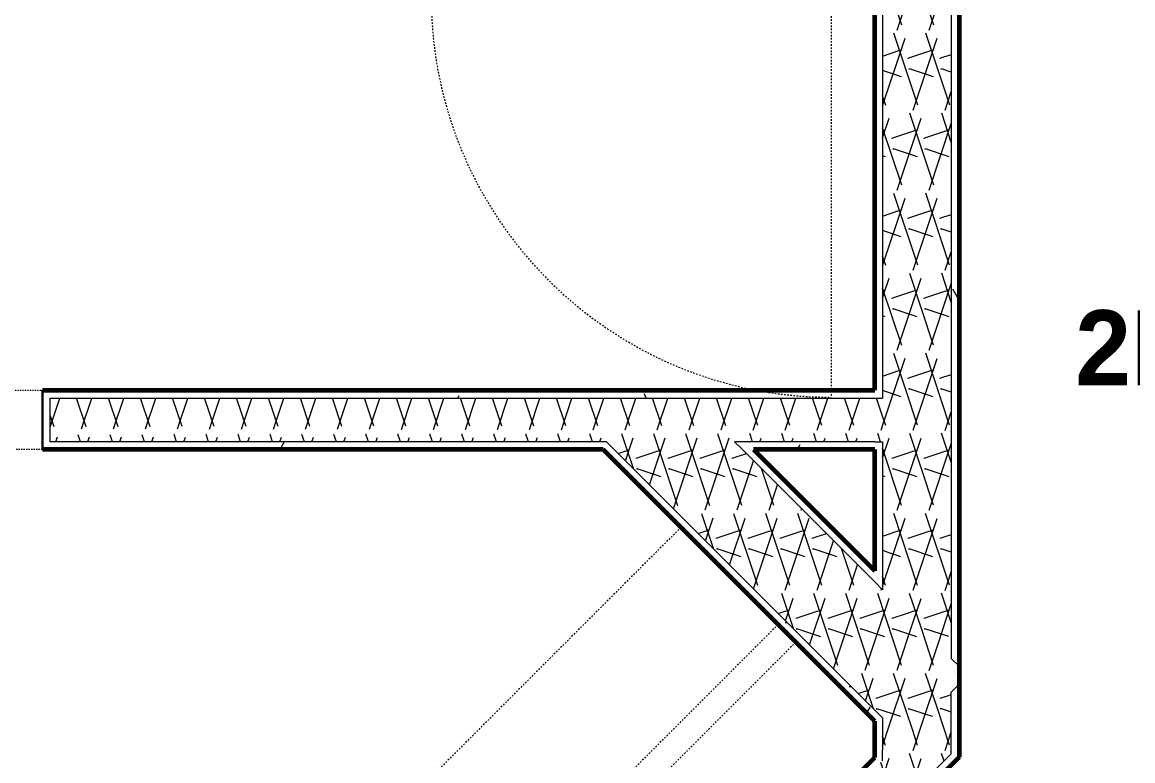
# Model space of a CAD drawing. Header units: inches. Extents: x -4110 to -1807, y 9775 to 11251.
# Drawn here: x -3583.6 to -3494.7, y 10244.3 to 10303.4 of the extents above; entities that cross this region are included whole.
import ezdxf

# ---------------------------------------------------------------- set-up
doc = ezdxf.new("R2010")
doc.units = ezdxf.units.IN
doc.header["$MEASUREMENT"] = 0
doc.linetypes.add('Dash', pattern=[0.25, 0.125, -0.125])
doc.linetypes.add('Overhead', pattern=[0.15625, 0.09375, -0.0625])
for name, color, linetype, lineweight in [('0-1', 7, 'Continuous', 5), ('0-2', 7, 'Continuous', 9), ('A-AREA-IDEN', 2, 'Continuous', 9), ('A-DETL-MEDM-1', 50, 'Continuous', 30), ('A-DETL-MEDM-2', 33, 'Overhead', 9), ('A-WALL-5', 250, 'Continuous', 60), ('A-WALL-6', 10, 'Continuous', 18), ('A-WALL-PATT-1', 7, 'Continuous', 9), ('A-WALL-PATT-2', 253, 'Continuous', 9), ('I-WALL-2', 250, 'Continuous', 60), ('I-WALL-3', 10, 'Continuous', 18), ('P-SANR-FIXT-2', 7, 'Continuous', 9), ('P-SANR-FIXT-3', 90, 'Continuous', 9), ('P-SANR-FIXT-4', 253, 'Continuous', 9), ('P-SANR-FIXT-HDLN-1', 7, 'Dash', 9), ('Q-CASE-HDLN-1', 7, 'Dash', 9)]:
    doc.layers.add(name, color=color, linetype=linetype, lineweight=lineweight)
doc.styles.add('Century Gothic_B', font='GOTHICB.TTF', dxfattribs={"height": 6})
pattern_1 = [(0, (0, 0), (20.48, 5.12), [0.845, -14.515, 0.845, -14.515, -81.92]), (0, (0, 0), (20.48, 5.12), [-30.72, 0.845, -29.875, 0.845, -14.515, -35.84]), (0, (0, 0), (20.48, 5.12), [-76.8, 0.845, -9.395, 0.845, -24.755]), (120, (7.68, 2.56), (-14.67405, 15.1762003), [0.845, -14.515, 0.845, -14.515, -81.92]), (120, (7.68, 2.56), (-14.67405, 15.1762003), [-30.72, 0.845, -29.875, 0.845, -14.515, -35.84]), (120, (7.68, 2.56), (-14.67405, 15.1762003), [-76.8, 0.845, -9.395, 0.845, -24.755]), (240, (10.24, 12.8), (-5.80595, -20.2962003), [0.845, -14.515, 0.845, -14.515, -81.92]), (240, (10.24, 12.8), (-5.80595, -20.2962003), [-30.72, 0.845, -29.875, 0.845, -14.515, -35.84]), (240, (10.24, 12.8), (-5.80595, -20.2962003), [-76.8, 0.845, -9.395, 0.845, -24.755])]
pattern_2 = [(161.57, (0.32, 0.32), (-2.560496185, -0.000537386), [0, -18.214, 2.022, 0]), (18.43, (-0.32, 0.32), (-2.560496185, 0.000537386), [0, -18.214, 2.022, 0]), (108.43, (0.32, 0.32), (1.27922091, -6.400876726), [6.07, -14.166]), (71.57, (-0.32, 0.32), (1.27922091, 6.400876726), [6.07, -14.166])]

# ---------------------------------------------------------------- blocks, each defined once
blk = doc.blocks.new('Door-Opening - CLEAR OPENING - 34_ x 80_-3928451-ENLARGED RCP - 1ST FLOOR PLAN - WEST')
at = {"layer": 'A-DETL-MEDM-1'}
for p, q in [((-17.322, -2.375), (-17.322, 2.375)), ((16.678, 2.375), (16.678, -2.375))]:
    blk.add_line(p, q, dxfattribs=at)
at = {"layer": 'A-DETL-MEDM-2'}
for p, q in [((-17.322, 2.375), (16.678, 2.375)), ((16.678, -2.375), (-17.322, -2.375))]:
    blk.add_line(p, q, dxfattribs=at)
blk = doc.blocks.new('OD_CW_Closet - OD_CW_Closet-3851051-ENLARGED RCP - 1ST FLOOR PLAN - WEST')
at = {"layer": 'Q-CASE-HDLN-1'}
for p, q in [((64.783, 0), (64.783, 23.678)), ((0.738, 13), (64.783, 13)), ((0.738, 11), (64.783, 11)), ((0.738, 0), (64.783, 0))]:
    blk.add_line(p, q, dxfattribs=at)
blk = doc.blocks.new('The Shower - The Shower-4050272-ENLARGED RCP - 1ST FLOOR PLAN - WEST')
at = {"layer": 'P-SANR-FIXT-3'}
h = blk.add_hatch(color=256, dxfattribs=at)
h.paths.add_polyline_path([(0, -32.629), (0, -39.25), (38.5, -39.25), (38.5, -0.5), (0, -0.5), (0, -24.209)], flags=0)
h.paths.add_polyline_path([(17.75, -35.563), (17.801, -35.174), (17.951, -34.812), (18.189, -34.502), (18.5, -34.263), (18.862, -34.114), (19.25, -34.062), (19.638, -34.114), (20, -34.263), (20.311, -34.502), (20.549, -34.812), (20.699, -35.174), (20.746, -35.595), (20.699, -35.951), (20.549, -36.313), (20.311, -36.623), (20, -36.862), (19.638, -37.011), (19.25, -37.062), (18.862, -37.011), (18.5, -36.862), (18.189, -36.623), (17.951, -36.313), (17.801, -35.951), (17.754, -35.595)], flags=0)
at = {"layer": 'P-SANR-FIXT-4'}
blk.add_hatch(color=256, dxfattribs=at).paths.add_polyline_path([(17.75, -35.563), (17.801, -35.951), (17.951, -36.313), (18.189, -36.623), (18.5, -36.862), (18.862, -37.011), (19.25, -37.062), (19.638, -37.011), (20.04, -36.831), (20.311, -36.623), (20.549, -36.313), (20.699, -35.951), (20.746, -35.53), (20.699, -35.174), (20.549, -34.812), (20.311, -34.502), (20, -34.263), (19.638, -34.114), (19.25, -34.062), (18.862, -34.114), (18.5, -34.263), (18.189, -34.502), (17.951, -34.812), (17.801, -35.174), (17.752, -35.548)], flags=0)
at = {"layer": 'P-SANR-FIXT-2'}
for p, q in [((0, -0.5), (38.5, -0.5)), ((0, -39.25), (0, -0.5)), ((38.5, -0.5), (38.5, -39.25)), ((38.5, -39.25), (0, -39.25))]:
    blk.add_line(p, q, dxfattribs=at)
for start, end in [(0, 180), (180, 360)]:
    blk.add_arc((19.25, -35.563), 1.5, start, end, dxfattribs=at)
at = {"layer": 'P-SANR-FIXT-HDLN-1'}
blk.add_line((35, -39.25), (35, -71.25), dxfattribs=at)
blk.add_arc((35, -39.25), 32, 180, 270, dxfattribs=at)
blk = doc.blocks.new('CTR - 1st Phase - Unit Layouts_rvt-1-ENLARGED RCP - 1ST FLOOR PLAN - WEST')
at = {"layer": 'A-WALL-PATT-1'}
h = blk.add_hatch(dxfattribs=at)
h.set_pattern_fill('FP_1', color=256, style=0, pattern_type=2)
h.set_pattern_definition(pattern_1)
h.paths.add_polyline_path([(-3509.256, 10244.857), (-3508.631, 10245.482), (-3508.631, 10250.431), (-3509.256, 10249.806), (-3509.256, 10245.482)], flags=0)
h.paths.add_polyline_path([(-3508.631, 10251.869), (-3508.631, 10344.152), (-3509.256, 10344.152), (-3509.256, 10252.494)], flags=0)
h = blk.add_hatch(dxfattribs=at)
h.set_pattern_fill('FP_1', color=256, style=0, pattern_type=2)
h.set_pattern_definition(pattern_1)
h.paths.add_polyline_path([(-3616.631, 10271.589), (-3616.006, 10271.589), (-3616.006, 10273.964), (-3654.631, 10273.964), (-3654.625, 10273.339), (-3616.631, 10273.339)], flags=0)
h.paths.add_polyline_path([(-3582.006, 10271.589), (-3581.381, 10271.589), (-3581.381, 10273.339), (-3515.381, 10273.339), (-3515.381, 10273.964), (-3582.006, 10273.964), (-3582.006, 10273.333)], flags=0)
h = blk.add_hatch(dxfattribs=at)
h.set_pattern_fill('FP_1', color=256, style=0, pattern_type=2)
h.set_pattern_definition(pattern_1)
h.paths.add_polyline_path([(-3651.506, 10269.214), (-3616.006, 10269.214), (-3616.006, 10271.589), (-3616.631, 10271.589), (-3616.631, 10269.839), (-3651.506, 10269.839)], flags=0)
h.paths.add_polyline_path([(-3582.006, 10269.214), (-3536.229, 10269.214), (-3536.854, 10269.839), (-3581.381, 10269.839), (-3581.381, 10271.589), (-3582.006, 10271.589), (-3582.006, 10269.839)], flags=0)
h.paths.add_polyline_path([(-3525.976, 10269.214), (-3515.381, 10269.214), (-3515.381, 10269.839), (-3526.601, 10269.839)], flags=0)
h = blk.add_hatch(dxfattribs=at)
h.set_pattern_fill('FP_1', color=256, style=0, pattern_type=2)
h.set_pattern_definition(pattern_1)
h.paths.add_polyline_path([(-3515.381, 10247.482), (-3515.381, 10248.366), (-3536.229, 10269.214), (-3537.113, 10269.214), (-3517.898, 10250)], flags=0)
h = blk.add_hatch(dxfattribs=at)
h.set_pattern_fill('FP_1', color=256, style=0, pattern_type=2)
h.set_pattern_definition(pattern_1)
h.paths.add_polyline_path([(-3558.723, 10200.339), (-3514.756, 10244.306), (-3514.756, 10245.19), (-3559.606, 10200.339), (-3558.981, 10200.339)], flags=0)
at = {"layer": 'A-WALL-PATT-2'}
h = blk.add_hatch(dxfattribs=at)
h.set_pattern_fill('FP_2', color=256, style=0, pattern_type=2)
h.set_pattern_definition(pattern_2)
h.paths.add_polyline_path([(-3514.756, 10244.306), (-3513.038, 10246.024), (-3514.756, 10247.741), (-3514.756, 10244.565)], flags=0)
h.paths.add_polyline_path([(-3509.256, 10252.494), (-3509.256, 10344.152), (-3514.756, 10344.152), (-3514.756, 10257.994)], flags=0)
h = blk.add_hatch(dxfattribs=at)
h.set_pattern_fill('FP_2', color=256, style=0, pattern_type=2)
h.set_pattern_definition(pattern_2)
h.paths.add_polyline_path([(-3655.256, 10269.839), (-3616.631, 10269.839), (-3616.631, 10273.339), (-3655.256, 10273.339), (-3655.256, 10270.564)], flags=0)
h.paths.add_polyline_path([(-3514.756, 10269.839), (-3514.756, 10273.339), (-3581.381, 10273.339), (-3581.381, 10269.839), (-3515.381, 10269.839)], flags=0)
h = blk.add_hatch(dxfattribs=at)
h.set_pattern_fill('FP_2', color=256, style=0, pattern_type=2)
h.set_pattern_definition(pattern_2)
h.paths.add_polyline_path([(-3513.038, 10246.024), (-3508.631, 10250.431), (-3508.631, 10251.869), (-3526.601, 10269.839), (-3536.854, 10269.839), (-3514.756, 10247.741)], flags=0)
h = blk.add_hatch(dxfattribs=at)
h.set_pattern_fill('FP_2', color=256, style=0, pattern_type=2)
h.set_pattern_definition(pattern_2)
h.paths.add_polyline_path([(-3562.223, 10196.839), (-3557.273, 10196.839), (-3509.256, 10244.857), (-3509.256, 10249.806), (-3559.606, 10199.456)], flags=0)
at = {"layer": 'A-WALL-5'}
for p, q in [((-3508.631, 10344.152), (-3508.631, 10251.315)), ((-3515.381, 10273.964), (-3515.381, 10305.402)), ((-3582.006, 10273.964), (-3515.381, 10273.964)), ((-3537.113, 10269.214), (-3582.006, 10269.214)), ((-3515.381, 10269.214), (-3525.092, 10269.214)), ((-3515.381, 10259.503), (-3515.381, 10269.214)), ((-3508.631, 10251.315), (-3508.631, 10245.482)), ((-3515.381, 10244.565), (-3515.381, 10247.482)), ((-3508.631, 10245.482), (-3508.631, 10244.598)), ((-3558.981, 10200.964), (-3515.381, 10244.565)), ((-3508.631, 10244.598), (-3557.014, 10196.214))]:
    blk.add_line(p, q, dxfattribs=at)
at = {"layer": 'A-WALL-6'}
for p, q in [((-3514.756, 10344.152), (-3514.756, 10273.339)), ((-3509.256, 10344.152), (-3509.256, 10274.627)), ((-3509.256, 10274.627), (-3509.256, 10252.494)), ((-3581.381, 10271.589), (-3581.381, 10273.339)), ((-3581.381, 10273.339), (-3515.381, 10273.339)), ((-3515.381, 10273.339), (-3514.756, 10273.339)), ((-3581.381, 10269.839), (-3581.381, 10271.589)), ((-3536.854, 10269.839), (-3581.381, 10269.839)), ((-3536.854, 10269.839), (-3536.229, 10269.214)), ((-3515.381, 10269.839), (-3526.601, 10269.839)), ((-3526.601, 10269.839), (-3525.976, 10269.214)), ((-3515.381, 10269.839), (-3514.756, 10269.839)), ((-3514.756, 10269.839), (-3514.756, 10269.127)), ((-3515.381, 10248.366), (-3536.229, 10269.214)), ((-3515.381, 10258.619), (-3525.976, 10269.214)), ((-3514.756, 10269.127), (-3514.756, 10257.994)), ((-3515.381, 10258.619), (-3514.756, 10257.994)), ((-3509.256, 10252.494), (-3508.631, 10251.869)), ((-3509.256, 10249.806), (-3508.631, 10250.431)), ((-3509.256, 10244.857), (-3509.256, 10249.806)), ((-3515.381, 10248.366), (-3514.756, 10247.741)), ((-3514.756, 10247.741), (-3514.756, 10245.19)), ((-3509.256, 10244.857), (-3557.273, 10196.839)), ((-3514.756, 10244.306), (-3514.756, 10245.19))]:
    blk.add_line(p, q, dxfattribs=at)
at = {"layer": 'I-WALL-2'}
for p, q in [((-3515.381, 10247.482), (-3537.113, 10269.214)), ((-3525.092, 10269.214), (-3515.381, 10259.503))]:
    blk.add_line(p, q, dxfattribs=at)
at = {"layer": 'I-WALL-3'}
blk.add_line((-3508.631, 10251.869), (-3508.631, 10251.315), dxfattribs=at)
at = {"layer": '0-2'}
for name, p in [('The Shower - The Shower-4050272-ENLARGED RCP - 1ST FLOOR PLAN - WEST', (-3553.881, 10344.652)), ('Door-Opening - CLEAR OPENING - 34_ x 80_-3928451-ENLARGED RCP - 1ST FLOOR PLAN - WEST', (-3598.683, 10271.589))]:
    blk.add_blockref(name, p, dxfattribs=at)
at = {"layer": '0-2', "rotation": 225.000000000003}
blk.add_blockref('OD_CW_Closet - OD_CW_Closet-3851051-ENLARGED RCP - 1ST FLOOR PLAN - WEST', (-3530.371, 10263.516), dxfattribs=at)

msp = doc.modelspace()

# ---------------------------------------------------------------- block references
at = {"layer": '0-1'}
msp.add_blockref('CTR - 1st Phase - Unit Layouts_rvt-1-ENLARGED RCP - 1ST FLOOR PLAN - WEST', (0, 0), dxfattribs=at)

# ---------------------------------------------------------------- texts
at = {"layer": 'A-AREA-IDEN', "insert": (-3499.333, 10280.363), "char_height": 6, "width": 58.984, "attachment_point": 1, "style": 'Century Gothic_B'}
msp.add_mtext('2BD - ENTRY', dxfattribs=at)

doc.saveas('drawing.dxf')
